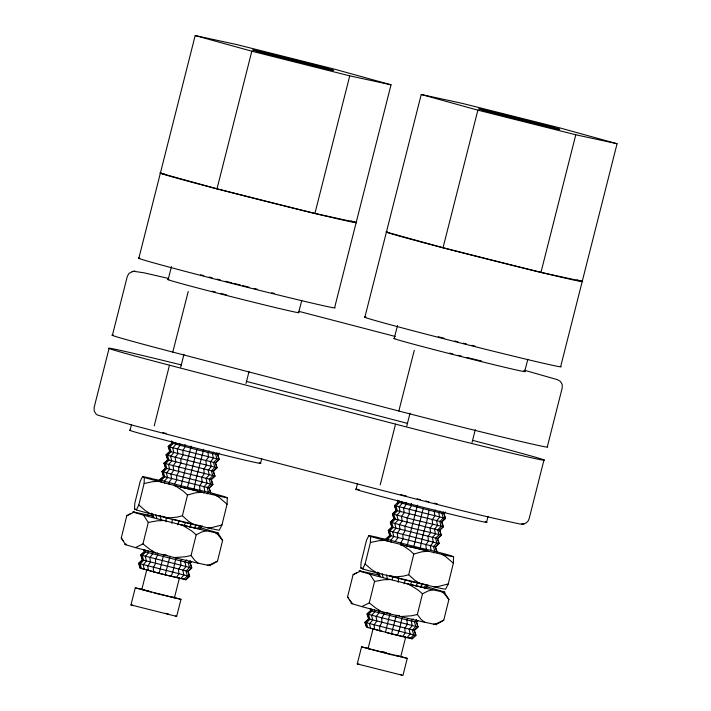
<?xml version="1.0" encoding="UTF-8"?>
<svg xmlns="http://www.w3.org/2000/svg" width="711" height="711" viewBox="0 0 711 711"><rect width="100%" height="100%" fill="white"/><g stroke="black" fill="none" stroke-linecap="round" stroke-linejoin="round"><path stroke-width="1.07" d="M219.139 453.174L217.664 454.578L219.237 459.404L215.557 462.914L217.122 467.749L213.442 471.26L215.015 476.094L211.327 479.605L212.9 484.44L209.221 487.95L210.794 492.785L194.103 488.999C196.36 475.508 200.635 462.523 203.675 449.228M445.433 512.169L443.957 513.573L445.53 518.399L441.842 521.91L443.415 526.744L439.736 530.255L441.309 535.09L437.62 538.6L439.194 543.435L435.514 546.946L437.087 551.78L420.397 547.994C422.103 535.099 427.275 523.074 428.982 510.178L399.466 502.481L398.151 502.055L397.52 500.117M136.343 509.938L138.814 504.988L144.111 483.524L144.342 477.49L142.556 476.61L140.245 481.187L134.752 503.45L134.548 509.058L136.912 510.107A44.251 0.835 13.9 0 0 150.261 513.76L170.711 518.977A44.251 0.835 13.9 0 0 192.788 524.371L210.572 528.486A44.251 0.835 13.9 0 0 218.153 530.059L219.281 530.228L221.948 524.976L227.067 504.223L227.289 497.78L224.658 496.687A44.251 0.835 13.9 0 0 215.495 494.145L210.412 492.821M362.628 568.933L365.107 563.983L370.404 542.52L370.635 536.485L368.849 535.605L366.538 540.182L361.046 562.454L360.841 568.053L363.205 569.111A44.251 0.835 13.9 0 0 376.554 572.755L396.996 577.972A44.251 0.835 13.9 0 0 419.081 583.367L436.865 587.482A44.251 0.835 13.9 0 0 444.446 589.055L445.575 589.223L448.241 583.971L453.36 563.219L453.582 556.775L450.952 555.682A44.251 0.835 13.9 0 0 441.789 553.149L436.705 551.816M191.694 561.637L190.219 563.041L191.792 567.876L188.104 571.386L189.677 576.221L185.998 579.732L165.165 574.879L159.166 573.359L163.69 554.544M171.84 523.296L172.444 519.048M180.585 487.799L191.143 446.081M389.984 613.54L385.46 632.355L397.316 635.332C400.266 629.431 400.355 622.8 402.524 616.695M398.124 582.291L398.729 578.052L389.521 575.652M406.879 546.795L417.428 505.077M154.225 425.898L169.467 365.196A108.179 1.698 14.2 0 1 108.836 348.159A108.179 1.698 14.2 0 1 181.465 364.965M194.103 488.999L187.571 487.373L196.831 449.725L171.858 443.06L171.235 441.122M420.397 547.994L413.864 546.368L423.125 508.721M380.243 484.822L395.52 424.129L169.467 365.196M193.996 524.656L188.424 521.216L182.407 515.751L187.517 495.052L195.427 492.821L202.004 492.208L218.579 496.038A44.251 0.835 13.9 0 0 226.16 497.611L227.289 497.78M420.29 583.651L414.717 580.212L408.701 574.746L413.811 554.047L421.721 551.816L428.289 551.203L444.873 555.033A44.251 0.835 13.9 0 0 452.454 556.606L453.582 556.775M218.535 533.934L222.614 540.458L217.459 561.201L212.438 564.125L209.381 565.103L210.34 565.467A44.251 0.924 14 0 1 208.91 565.476L197.4 563.041A44.251 0.924 14 0 1 177.937 558.446L155.709 552.918A44.251 0.924 14 0 1 136.69 547.941L125.714 544.75L121.252 537.987L126.789 515.733L133.775 512.32L144.742 515.502A44.251 0.924 14 0 0 163.77 520.488L185.989 526.016A44.251 0.924 14 0 0 205.461 530.61L216.962 533.046A44.251 0.924 14 0 0 218.401 533.028L206.688 529.571A44.251 0.924 14 0 0 199.827 527.74M135.499 547.612L142.955 543.906L148.288 522.452L143.551 515.182M198.307 563.245L194.761 560.348L191.063 555.504L196.2 534.814L201.808 531.97L206.368 530.815M436.883 624.649A44.251 0.924 14 0 1 435.194 624.471L423.694 622.036A44.251 0.924 14 0 1 404.221 617.441L382.003 611.913A44.251 0.924 14 0 1 362.983 606.936L352.007 603.746L347.546 596.982L353.083 574.728L360.068 571.315L371.035 574.497A44.251 0.924 14 0 0 390.063 579.483L412.282 585.011A44.251 0.924 14 0 0 431.755 589.606L443.255 592.041A44.251 0.924 14 0 0 444.686 592.032L432.981 588.566A44.251 0.924 14 0 0 426.12 586.735M361.783 606.607L369.249 602.901L374.581 581.447L369.844 574.177M424.6 622.241L421.054 619.343L417.357 614.5L422.494 593.809L428.102 590.965L432.661 589.81M436.634 624.462L435.665 624.098L438.731 623.12L443.753 620.196L448.908 599.453L444.277 592.299M109.059 348.479L94.136 407.465L94.19 410.958L95.994 413.962L97.416 415.02L133.988 425.622L381.3 490.155C427.347 501.859 473.295 514.124 519.785 523.98C523.563 524.807 528.104 522.923 529.073 518.923L543.995 459.937M112.382 335.37L127.305 276.392L129.011 273.335L133.108 271.371M138.805 258.369L195.187 35.55L236.47 44.5L334.383 69.127L391.023 84.796L334.641 307.614A101.415 1.591 14.2 0 1 232.728 283.627A101.415 1.591 14.2 0 1 139.845 258.209M129.989 430.422L131.411 424.796M168.125 279.69L171.449 266.581M524.434 370.244L557.308 379.638L560.384 381.345L562.188 384.349L562.241 387.851L547.31 446.828A108.179 1.698 14.2 0 1 398.835 411.02L172.791 352.087L188.246 291.43M161.406 173.013A101.415 1.591 14.2 0 0 254.289 198.431A101.415 1.591 14.2 0 0 356.193 222.419L314.911 213.469L216.997 188.842L251.818 51.219L195.187 35.55M180.727 367.072L183.98 354.229M172.809 597.053L180.967 599.373L176.657 616.419L130.957 604.928L135.268 587.89L142.262 589.348M151.239 592.139L141.8 589.526L146.777 569.867L159.273 573.27M135.268 587.89L174.435 597.738L179.412 578.079L178.47 577.767M246.006 383.487L248.983 371.72M314.911 213.469L349.741 75.846L391.023 84.796M260.537 463.243L261.728 458.568M301.74 300.415L298.682 312.511A67.607 1.058 14.2 0 1 230.746 296.523A67.607 1.058 14.2 0 1 168.827 279.574M364.85 317.302L421.232 94.483L462.514 103.433L560.437 128.06L617.068 143.729L560.686 366.547A101.415 1.591 14.2 0 1 458.773 342.56A101.415 1.591 14.2 0 1 365.898 317.142M356.033 489.346L357.455 483.729M394.178 338.614L397.493 325.514M398.835 411.02L414.273 350.354M576.897 279.876L582.247 281.352L540.964 272.402L443.042 247.775L477.872 110.152L421.232 94.483M406.781 426.005L410.025 413.162M396.071 655.249L407.261 658.368L402.941 675.414L357.251 663.923L361.561 646.886L369.436 648.556M407.261 658.368L368.094 648.521L373.062 628.862L382.509 631.475M404.763 636.763L405.705 637.074L400.728 656.733L393.85 655.24M472.06 442.42L475.303 429.577M540.964 272.402L575.786 134.77L617.068 143.729M486.591 522.176L488.013 516.559M524.727 371.444L527.793 359.348M177.83 524.816L179.128 520.745L195.516 524.754M170.036 556.153L165.165 574.879M404.124 583.811L405.421 579.741L425.48 584.593M396.329 615.148L391.459 633.874M184.185 525.305L185.66 522.372M176.23 557.7C174.071 563.805 173.973 570.435 171.022 576.337M409.98 585.269L411.945 581.367M209.221 487.95L163.414 476.432L162.117 471.553L163.654 476.397L159.735 479.943L174.497 484.031L176.666 480.094L176.612 475.686L178.772 471.748L178.719 467.34L180.887 463.412L180.834 458.995L182.994 455.067L182.94 450.65L185.109 446.721L185.082 444.517M209.043 450.978L208.012 452.48L208.474 457.075L205.897 460.826L206.359 465.421L203.79 469.171L204.253 473.757L201.675 477.508L202.137 482.102L199.56 485.853L200.031 490.448L199 491.95M189.526 526.824L191.579 523.82M181.589 559.45L180.558 560.952L181.029 565.538L178.452 569.289L178.914 573.884L176.337 577.634M435.328 509.974L434.305 511.476L434.768 516.07L432.19 519.821L432.652 524.416L430.075 528.166L430.546 532.752L427.969 536.503L428.431 541.098L425.853 544.848L426.324 549.443L425.294 550.945M415.811 585.82L417.872 582.816M407.883 618.446L406.852 619.948L407.323 624.534L404.746 628.284L405.208 632.879L402.63 636.629L395.032 634.656M441.842 521.91L396.045 510.391L394.472 505.565L396.285 510.356L392.632 513.866L394.17 518.701L390.517 522.203L392.063 527.047L388.41 530.548L389.948 535.392L386.02 538.938L395.138 541.533L397.884 537.756L397.245 533.188L399.991 529.411L399.36 524.842L402.106 521.065L401.466 516.506L404.212 512.72L403.581 508.161L406.328 504.383L406.07 502.553M213.656 452.08L212.42 453.529L213.398 458.24L210.314 461.874L211.283 466.585L208.199 470.22L209.167 474.93L206.092 478.556L207.061 483.276L203.977 486.902L204.946 491.621L203.719 493.07M194.041 527.9L196.503 524.994L199.187 525.598M186.824 559.815L184.976 562.001L185.944 566.711L182.86 570.338L183.838 575.057L180.754 578.683M439.949 511.076L438.714 512.524L439.682 517.235L436.607 520.87L437.576 525.58L434.492 529.215L435.461 533.925L432.377 537.552L433.355 542.271L430.271 545.897L431.239 550.616M420.325 586.895L422.796 583.989M413.118 618.81L411.269 620.996L412.238 625.707L409.154 629.333L410.131 634.052L407.048 637.678L402.63 636.629M217.015 452.836L215.629 454.258L196.831 449.725M207.15 493.843L208.527 492.43L207.185 487.63L210.634 484.084L212.9 484.44M197.32 528.637L200.084 525.802L202.075 526.202L199.151 529.002M190.255 560.597L188.184 562.721L184.976 562.001L145.728 551.958L144.413 551.523L143.782 549.594M183.962 579.412L187.411 575.866L189.677 576.221M443.309 511.831L441.922 513.253L428.982 510.178M433.443 552.838L434.821 551.425L433.479 546.626L436.927 543.08L439.194 543.435M423.614 587.633L426.378 584.798L428.369 585.197L424.716 588.699M416.548 619.592L414.477 621.716L411.269 620.996L372.022 610.953L370.707 610.518L370.075 608.589M407.048 637.678L410.256 638.407L413.704 634.861L415.971 635.216L414.397 630.381L418.086 626.871L416.513 622.036L417.988 620.632M215.557 462.914L169.751 451.396L168.178 446.57L170.64 444.419M213.442 471.26L167.636 459.741L166.063 454.907L169.991 451.361L168.445 446.526M211.327 479.605L165.53 468.087L163.957 463.252L167.885 459.706L166.338 454.871M162.846 470.851L165.77 468.051L164.223 463.208M162.197 477.792L159.735 479.943L160.357 481.871M218.881 453.209L217.424 454.613L215.629 454.258L216.971 459.048L213.522 462.603L214.864 467.394L211.407 470.94L212.749 475.739L209.301 479.285L210.634 484.084L161.841 471.597L165.77 468.051M144.04 549.55L144.653 551.487L140.734 555.033L142.298 559.868L188.104 571.386M141.311 555.958L142.547 559.833L138.618 563.379L140.191 568.213L159.166 573.359M191.437 561.681L189.97 563.085L188.184 562.721L189.526 567.52L186.078 571.066L187.411 575.866L138.618 563.379L142.547 559.833M185.749 579.767L189.41 576.265L187.864 571.422L191.792 567.876M396.934 503.415L398.4 502.01L394.472 505.565L445.53 518.399M389.948 535.392L386.02 538.938L386.651 540.867M445.175 512.204L443.717 513.609L441.922 513.253L443.264 518.052L439.816 521.598L441.149 526.389L437.7 529.935L393.93 518.737L392.356 513.911L396.285 510.356M370.946 610.482L367.018 614.028L368.591 618.863L414.397 630.381M393.992 634.39L366.485 627.209L364.912 622.374L368.84 618.828M417.73 620.676L416.264 622.081L414.477 621.716L415.819 626.515L412.371 630.062L413.704 634.861L364.912 622.374L368.591 618.863M410.256 638.407L412.042 638.762L415.704 635.261L414.158 630.417L418.086 626.871M199.4 528.966L202.351 526.158M370.707 610.518L367.018 614.028L417.81 626.915L416.513 622.036M425.693 587.961L427.906 585.855M412.042 638.762L415.971 635.216M126.789 515.733L130.264 513.769M217.459 561.201L210.243 564.605L207.372 565.192M353.083 574.728L356.558 572.764M443.753 620.196L436.536 623.6L433.666 624.187M221.948 524.976L211.718 527.571L207.559 527.811M448.241 583.971L438.012 586.566L433.852 586.806M144.111 483.524L152.385 481.738L158.411 481.347L178.71 486.528A44.251 0.835 13.9 0 0 200.795 491.923L202.004 492.208M370.404 542.52L378.679 540.733L384.704 540.342L405.003 545.524A44.251 0.835 13.9 0 0 427.08 550.918L428.289 551.203M148.288 522.452L157.335 520.808L163.939 520.523M374.581 581.447L383.629 579.803L390.232 579.518M182.407 515.751L177.092 517.128L167.067 518.061M408.701 574.746L403.377 576.123L393.361 577.056M191.063 555.504L185.251 556.793L174.275 557.548M417.357 614.5L411.545 615.788L400.569 616.544M134.237 512.187L150.27 515.457A44.251 0.924 14 0 1 152.118 515.884M360.53 571.182L376.563 574.452A44.251 0.924 14 0 1 378.412 574.879M133.784 271.291L144.226 272.855L168.418 278.445M169.991 451.361L166.063 454.907L217.122 467.749M167.885 459.706L163.957 463.252L215.015 476.094M217.664 454.578L218.961 459.448L215.309 462.959L216.855 467.794L213.202 471.304L214.74 476.139L211.087 479.641L212.633 484.484L208.972 487.986L210.518 492.821M219.237 459.404L168.178 446.57L172.106 443.015L171.484 441.087M144.653 551.487L140.734 555.033L191.517 567.92L190.219 563.041M392.632 513.866L413.509 519.643L443.415 526.744M394.17 518.701L390.25 522.247L391.814 527.082L437.62 538.6M443.957 513.573L445.255 518.443L441.602 521.954L443.149 526.789L439.487 530.299L437.7 529.935L439.043 534.734L435.594 538.28L436.927 543.08L388.135 530.593L392.063 527.047M390.517 522.203L411.402 527.989L441.309 535.09M140.191 568.213L139.196 564.303M388.41 530.548L389.708 535.427L435.514 546.946M439.736 530.255L441.033 535.134L437.381 538.636L438.927 543.48L435.265 546.981L436.812 551.816M179.412 578.079L168.747 575.661M521.527 524.194L522.594 524.025M523.269 523.936L524.345 523.767M130.957 604.928L132.984 605.239M180.967 599.373L154.198 593.018M405.705 637.074L398.827 635.581M368.094 648.521L369.542 648.752M357.251 663.923L359.277 664.243M132.033 271.54L134.841 271.122M150.794 478.467L160.162 480.44M377.088 537.463L386.455 539.436M142.556 476.61L143.418 476.743A44.251 0.835 13.9 0 1 150.999 478.307L151.523 478.432M368.849 535.605L369.711 535.738A44.251 0.835 13.9 0 1 377.292 537.303L377.817 537.427M134.548 509.058L135.41 509.192M360.841 568.053L361.703 568.187A44.251 0.835 13.9 0 1 363.57 568.542M134.743 512.08L134.477 512.036A44.251 0.924 14 0 0 133.037 512.044L133.775 512.32M361.037 571.075L360.761 571.031A44.251 0.924 14 0 0 359.331 571.04L360.068 571.315M196.991 528.22L188.993 526.611M423.285 587.215L415.286 585.606M197.747 490.866L180.47 487.053M424.04 549.861L406.763 546.048M185.669 525.891L188.166 526.433M412.798 585.064L414.46 585.429M164.596 174.097L160.366 173.173L216.997 188.842M183.038 525.322L184.789 525.705M410.211 584.504L411.962 584.886M180.354 524.727L182.167 525.127M406.648 583.722L408.461 584.122M397.849 615.282L399.662 615.682M142.227 568.533L144.36 569.013M144.013 589.926L145.533 590.272M403.146 545.213L404.95 545.63M163.299 554.411L166.969 555.247M174.239 485.613L175.981 486.022M400.533 544.608L402.275 545.017M391.823 576.186L393.565 576.585M163.05 516.613L164.703 516.995M389.344 575.608L390.997 575.999M385.984 612.571L389.592 613.406M160.188 515.946L162.224 516.426M158.384 515.519L159.166 515.706M146.582 590.521L148.679 591.019M167.698 575.395L160.295 573.537M392.321 654.991L361.561 646.886M251.818 51.219L349.741 75.846M477.872 110.152L575.786 134.77M187.571 487.373L174.497 484.031M413.864 546.368L395.138 541.533M173.395 519.297L178.168 520.505M398.729 578.052L404.461 579.501M382.34 651.72L385.335 652.485M384.002 652.254L386.135 652.796M163.228 516.657L169.245 518.23M298.673 311.302L395.218 336.472M407.527 423.392L257.542 384.296A108.179 1.698 14.2 0 0 246.317 381.38M472.877 440.429L483.587 443.22A108.179 1.698 14.2 0 1 534.734 458.488A108.179 1.698 14.2 0 1 395.52 424.129M158.411 481.347L158.26 481.311A44.251 0.835 13.9 0 1 144.92 477.668L144.342 477.49M384.704 540.342L384.553 540.307A44.251 0.835 13.9 0 1 371.213 536.663L370.635 536.485M165.467 613.291L168.498 614.091M350.852 220.943L355.127 222.125M386.411 232.106L443.042 247.775M408.185 637.5L412.291 638.727M181.892 578.505L185.998 579.732M399.778 674.455L401.635 674.979M173.502 597.427L174.435 597.738M175.341 615.984L176.657 616.419M352.007 603.746L351.27 603.47A44.251 0.924 14 0 1 352.709 603.461L352.576 603.212M125.714 544.75L124.985 544.475A44.251 0.924 14 0 1 126.416 544.466L126.282 544.217M382.171 611.958L376.475 608.598L369.249 602.901M155.878 552.962L150.181 549.603L142.955 543.906M376.697 572.79L371.569 569.547L365.107 563.983M150.403 513.795L145.275 510.551L138.814 504.988M408.629 584.113L417.97 589.943L422.494 593.809M182.336 525.118L191.677 530.948L196.2 534.814M401.368 544.608L409.758 550.261L413.811 554.047M175.075 485.613L183.465 491.265L187.517 495.052M441.86 554.358L445.45 556.411L453.36 563.219M215.566 495.363L219.157 497.407L227.067 504.223M212.527 493.363L214.295 494.492M441.718 591.756L444.02 593.454L448.908 599.453M215.424 532.761L217.726 534.459L222.614 540.458M147.719 514.871L148.839 515.857M349.75 600.173L351.163 601.693M347.546 596.982L348.648 598.582M121.252 537.987L123.456 541.178M377.577 572.311L378.839 576.177M151.283 513.315L152.545 517.181M377.852 572.266L379.087 576.141M367.605 614.953L368.529 617.859M365.178 622.329L366.414 626.204M151.559 513.271L152.794 517.146M398.898 500.571L399.466 502.481L395.938 506.045L397.36 510.827L393.823 514.391L395.245 519.172L391.717 522.727L393.139 527.518L389.601 531.073L391.023 535.854L387.495 539.418L388.064 541.329M379.043 572.79L380.181 576.621M371.453 609.034L372.022 610.953L368.494 614.508L369.916 619.299L366.378 622.854L367.8 627.635M172.604 441.575L173.173 443.486L169.645 447.05L171.067 451.832L167.529 455.396L168.951 460.177L165.423 463.732L166.845 468.522L163.308 472.077L164.73 476.859L161.201 480.423L161.77 482.334M152.758 513.795L153.887 517.626M145.16 550.038L145.728 551.958L142.2 555.513L143.622 560.304L140.085 563.859L141.507 568.64M401.813 501.397L402.257 503.272L399.049 506.925L400.142 511.618L396.934 515.271L398.036 519.963L394.818 523.616L395.92 528.309L392.712 531.961L393.814 536.654L390.597 540.307L391.041 542.182M382.154 573.679L383.033 577.43M374.368 609.869L374.813 611.744L371.595 615.397L372.697 620.09L369.489 623.743L370.591 628.435M175.528 442.402L175.964 444.277L172.755 447.93L173.857 452.623L170.64 456.275L171.742 460.968L168.534 464.621L169.627 469.313L166.418 472.966L167.52 477.659L164.303 481.311L164.748 483.187M155.86 514.684L156.74 518.435M148.075 550.874L148.519 552.749L145.302 556.402L146.404 561.095L143.195 564.747L144.297 569.44M386.686 574.906L387.326 579.474M378.501 610.109L378.883 612.846L376.137 616.624L376.768 621.192L374.022 624.969L374.653 629.537M179.776 443.557L180.034 445.388L177.288 449.165L177.919 453.725L175.173 457.511L175.813 462.07L173.066 465.847L173.697 470.415L170.951 474.193L171.591 478.761L168.845 482.538L169.094 484.36M160.402 515.91L160.908 519.563M152.207 551.114L152.589 553.851L149.843 557.628L150.474 562.197L147.728 565.974L148.368 570.542M411.376 503.512L411.402 505.717L409.234 509.645L409.287 514.062L407.127 517.99L407.172 522.407L405.012 526.336L405.066 530.744L402.897 534.681L402.95 539.089L400.791 543.026L400.817 545.23M392.348 576.399L392.383 579.705M383.922 611.975L383.949 614.188L381.789 618.117L381.843 622.525L379.674 626.462L379.727 630.87M166.054 517.404L166.107 521.812M157.638 552.98L157.655 555.193L155.496 559.122L155.549 563.53L153.38 567.467L153.434 571.875M523.403 370.964A67.607 1.058 14.2 0 1 461.083 356.54A67.607 1.058 14.2 0 1 394.872 338.507M274.482 293.439A67.607 1.058 14.2 0 1 271.638 292.754M257.311 289.244A67.607 1.058 14.2 0 1 254.236 288.479M248.992 287.173A67.607 1.058 14.2 0 1 242.629 285.582M240.505 285.04A67.607 1.058 14.2 0 1 234.061 283.413M231.91 282.871A67.607 1.058 14.2 0 1 225.538 281.245M220.312 279.903A67.607 1.058 14.2 0 1 217.202 279.103M212.136 277.788A67.607 1.058 14.2 0 1 209.203 277.023M203.781 275.61A67.607 1.058 14.2 0 1 200.635 274.775M475.037 346.106A67.607 1.058 14.2 0 1 471.855 345.306M466.558 343.973A67.607 1.058 14.2 0 1 463.341 343.164M457.955 341.795A67.607 1.058 14.2 0 1 454.747 340.978M444.277 338.303A67.607 1.058 14.2 0 1 438.18 336.721M226.765 294.958A33.808 0.533 14.2 0 1 220.614 293.367M215.362 291.99A33.808 0.533 14.2 0 1 212.411 291.208M481.667 361.055A33.808 0.533 14.2 0 1 471.748 358.646M470.753 358.406A33.808 0.533 14.2 0 1 466.638 357.384M461.35 356.06A33.808 0.533 14.2 0 1 458.124 355.242M452.809 353.891A33.808 0.533 14.2 0 1 449.69 353.083M166.125 433.452A67.607 1.058 14.2 0 1 162.917 432.617M437.345 503.912A67.607 1.058 14.2 0 1 434.181 503.121M428.875 501.797A67.607 1.058 14.2 0 1 425.685 500.988M420.308 499.629A67.607 1.058 14.2 0 1 417.081 498.811M406.559 496.118A67.607 1.058 14.2 0 1 400.391 494.527M259.213 462.772A67.607 1.058 14.2 0 1 196.894 448.339A67.607 1.058 14.2 0 1 130.682 430.306M485.258 521.696A67.607 1.058 14.2 0 1 417.784 505.965A67.607 1.058 14.2 0 1 359.277 489.719M581.1 280.916A101.415 1.591 14.2 0 1 484.609 258.44A101.415 1.591 14.2 0 1 387.451 231.946M172.791 352.087A108.179 1.698 14.2 0 1 113.493 335.192M267.274 53.565L295.465 61.208L319.212 66.736L267.274 53.565M493.318 112.498L521.519 120.141L545.266 125.669L493.318 112.498M493.123 113.04A41.913 0.658 14.2 0 0 559.193 129.349A41.913 0.658 14.2 0 0 505.139 114.924A41.913 0.658 14.2 0 0 493.123 113.04M267.078 54.107A41.913 0.658 14.2 0 0 333.148 70.416A41.913 0.658 14.2 0 0 279.094 55.991A41.913 0.658 14.2 0 0 267.078 54.107"/></g></svg>
